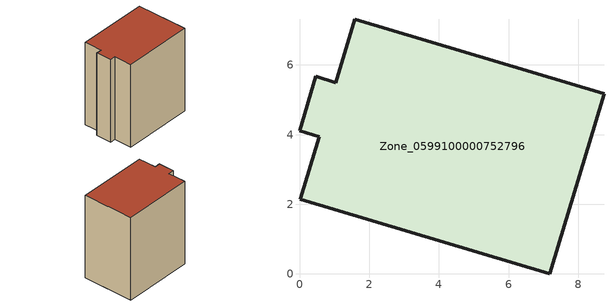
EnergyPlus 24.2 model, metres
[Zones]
Zone_0599100000752796
 floor ground (C_G): 0.57,3.93 0,4.11 0.46,5.67 1.04,5.49 1.58,7.32 8.74,5.17 7.19,0 0.03,2.15 z3.62
 wall outside (C_F): 0,4.11 0.57,3.93 0.03,2.15 7.19,0 8.74,5.17 1.58,7.32 1.04,5.49 0.46,5.67 0,4.11 z3.62:12.64
 roof outside (C_R): 0.57,3.93 0.03,2.15 7.19,0 8.74,5.17 1.58,7.32 1.04,5.49 0.46,5.67 0,4.11 z12.64
[BUILDING]
Pand.0599100000752796: North Axis=0; Terrain=City; Loads Convergence Tolerance Value=0.04; Temperature Convergence Tolerance Value=0.4; Solar Distribution=FullExterior; Maximum Number of Warmup Days=25; Minimum Number of Warmup Days=1
[Site:Location]
Rotterdam.The.Hague.AP_ZH_NLD Design_Conditions: Latitude=51.96; Longitude=4.45; Time Zone=1; Elevation=-4.5
[SITE:GROUNDTEMPERATURE:BUILDINGSURFACE]
18, 18, 18, 18, 18, 18, 18, 18, 18, 18, 18, 18
[MATERIAL] Thermal Absorptance=0.9; Solar Absorptance=0.7; Visible Absorptance=0.7
Name | Roughness | Thickness | Conductivity | Density | Specific Heat
G.TI.2006-2014 | MediumSmooth | 0.15 | 0.06 | 540 | 1210
F.TI.2006-2014 | Rough | 0.3 | 0.12 | 1920 | 840
R.TI.2006-2014 | MediumRough | 0.2 | 0.08 | 1500 | 1000
[CONSTRUCTION]
C_G: G.TI.2006-2014
C_F: F.TI.2006-2014
C_R: R.TI.2006-2014
[ZONE]
Zone_0599100000752796: Type=1; Multiplier=1; Ceiling Height=Autocalculate; Volume=Autocalculate; Floor Area=autocalculate; Part of Total Floor Area=Yes
[ZONEINFILTRATION:DESIGNFLOWRATE]
Infil_Zone_0599100000752796: Zone or ZoneList or Space or SpaceList=Zone_0599100000752796; Schedule=AlwaysOn; Design Flow Rate Calculation Method=Flow/Area; Flow Rate per Floor Area=0.0015; Constant Term Coefficient=1; Temperature Term Coefficient=0; Velocity Term Coefficient=0; Velocity Squared Term Coefficient=0
[HVACTEMPLATE:ZONE:IDEALLOADSAIRSYSTEM]
Zone_0599100000752796: Maximum Heating Supply Air Temperature=50; Minimum Cooling Supply Air Temperature=13; Maximum Heating Supply Air Humidity Ratio=0.0156; Minimum Cooling Supply Air Humidity Ratio=0.0077; Heating Limit=NoLimit; Cooling Limit=NoLimit; Dehumidification Control Type=ConstantSensibleHeatRatio; Cooling Sensible Heat Ratio=0.7; Dehumidification Setpoint=60; Humidification Control Type=None; Humidification Setpoint=30; Outdoor Air Method=None; Outdoor Air Flow Rate per Person=0.00944; Outdoor Air Flow Rate per Zone Floor Area=0; Outdoor Air Flow Rate per Zone=0; Demand Controlled Ventilation Type=None; Outdoor Air Economizer Type=NoEconomizer; Heat Recovery Type=None; Sensible Heat Recovery Effectiveness=0.7; Latent Heat Recovery Effectiveness=0.65
[ZONECONTROL:THERMOSTAT]
ThermostatControl_Zone_0599100000752796: Zone or ZoneList=Zone_0599100000752796; Control Type Schedule=DualSetpointControlType; Control 1=Thermostat_Zone_0599100000752796; Temperature Difference Between Cutout And Setpoint=0
[THERMOSTATSETPOINT:DUALSETPOINT]
Thermostat_Zone_0599100000752796: Heating Setpoint Temperature Schedule=HeatingSetpoint_Zone_0599100000752796; Cooling Setpoint Temperature Schedule=CoolingSetpoint_Zone_0599100000752796
[SCHEDULE:COMPACT]
HeatingSetpoint_Zone_0599100000752796: Through: 12/31, For: AllDays, Until: 24:00, 21
CoolingSetpoint_Zone_0599100000752796: Through: 12/31, For: AllDays, Until: 24:00, 24
DualSetpointControlType: Through: 12/31, For: AllDays, Until: 24:00, 4
AlwaysOn: Through: 12/31, For: AllDays, Until: 24:00, 1
